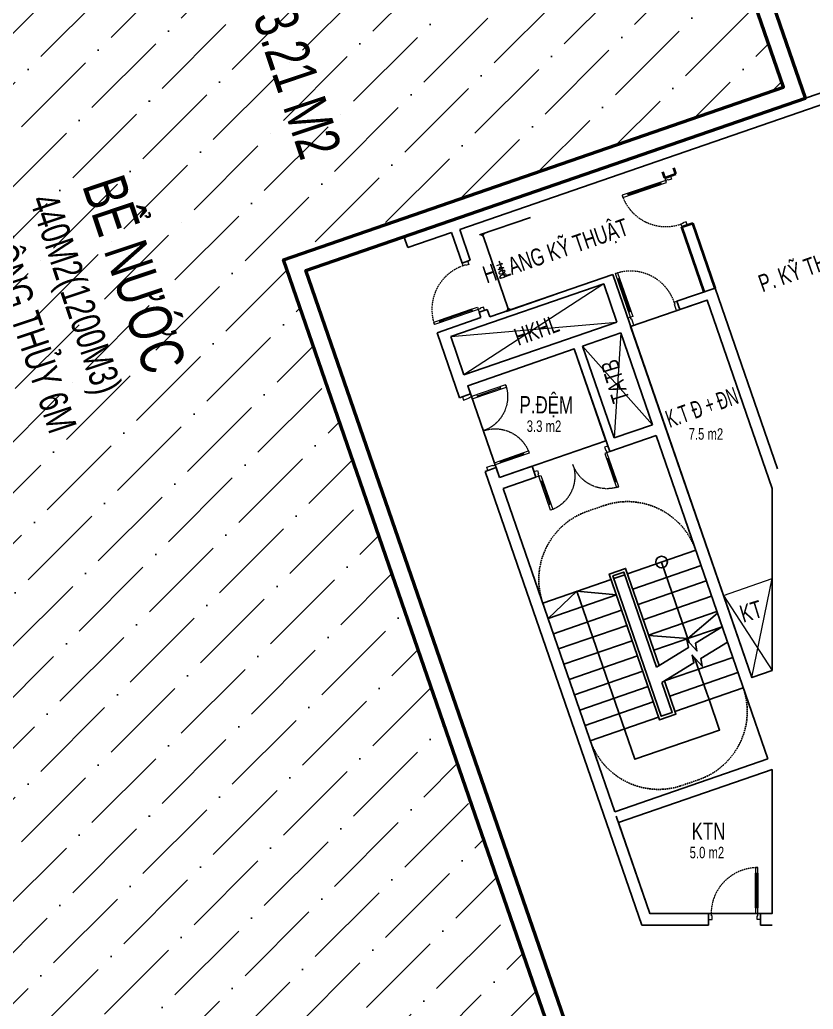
# Model space of a CAD drawing. Header units: millimetres. Extents: x -1534340 to 1713810, y -1348191 to 1114081.
# Drawn here: x 1011011 to 1024743, y 10728 to 27854 of the extents above; entities that cross this region are included whole.
import ezdxf
from ezdxf.enums import TextEntityAlignment as Align

# ---------------------------------------------------------------- set-up
doc = ezdxf.new("R2010")
doc.units = ezdxf.units.MM
doc.header["$LTSCALE"] = 100
doc.header["$PDMODE"] = 32
doc.header["$PDSIZE"] = 2.5
for name, pattern in [('DASHED', [4.5, 3, -1.5]), ('HIDDEN', [0.375, 0.25, -0.125]), ('M-HIDDEN', [1.875, 1.25, -0.625]), ('Xref_ST_MBDV Cot vach 30.7.2022$0$HIDDEN', [0.375, 0.25, -0.125]), ('Xref_ST_MBDV Cot vach 30.7.2022$0$HIDDEN2', [0.1875, 0.125, -0.0625])]:
    doc.linetypes.add(name, pattern=pattern)
for name, color, linetype in [('ccu12-Manh', 8, 'Continuous'), ('KC-Betong', 6, 'Continuous'), ('KT-Kich thuoc', 9, 'Continuous'), ('KT-Nuoc', 164, 'Continuous'), ('xe cơ khí', 251, 'Continuous'), ('Xref_ST_MBDV Cot vach 30.7.2022$0$A-FLOR-STRS-ARROW', 8, 'Continuous'), ('Xref_ST_MBDV Cot vach 30.7.2022$0$KT-Net manh', 139, 'Continuous'), ('Xref_ST_MBDV Cot vach 30.7.2022$0$KT-Text', 7, 'Continuous'), ('Xref_ST_MBDV Cot vach 30.7.2022$0$KT-Thay', 7, 'Continuous'), ('Xref_ST_MBDV Cot vach 30.7.2022$0$KT-Tuong', 1, 'Continuous'), ('Xref_ST_MBDV Cot vach 30.7.2022$0$ST_MBDV Cot vach 220803$0$Xref_ST_MBDV Cot vach 30.7.2022$0$KT-Text', 7, 'Continuous'), ('Xref_ST_MBDV Cot vach 30.7.2022$0$Xref_ST_MBDV Cot vach 30.7.2022|Xref_ST_MBDV Cot vach 30.7.2022|Xref_ST_MBDV Cot vach 30.7.2022|Xref_ST_MBDV Cot vach 30.7.2022|A-WALL-PATT', 251, 'Continuous')]:
    doc.layers.add(name, color=color, linetype=linetype)
for name, color, linetype, lineweight in [('KT-Net cat', 1, 'Continuous', 40), ('KT-Net cot', 2, 'Continuous', 50), ('SPE-MEP-HVAC', 140, 'Continuous', 0), ('Xref_ST_MBDV Cot vach 30.7.2022$0$CUA', 37, 'Continuous', 13)]:
    doc.layers.add(name, color=color, linetype=linetype, lineweight=lineweight)
doc.styles.add('00 Text ccu dim', font='vnsimli.shx', dxfattribs={"width": 0.7})
doc.styles.add('Xref_ST_MBDV Cot vach 30.7.2022$0$Arial', font='arial.ttf', dxfattribs={"width": 0.7})
doc.styles.add('Xref_ST_MBDV Cot vach 30.7.2022$0$DIM', font='vnsimli.shx', dxfattribs={"width": 0.7})
doc.styles.add('Xref_ST_MBDV Cot vach 30.7.2022$0$ST_MBDV Cot vach 220803$0$Xref_ST_MBDV Cot vach 30.7.2022$0$Arial', font='arial.ttf', dxfattribs={"width": 0.7})
doc.dimstyles.new('00A1CCU_1-300', dxfattribs={"dimscale": 300, "dimtxt": 3.5, "dimasz": 1.5, "dimexe": 1, "dimexo": 0, "dimgap": 0.6, "dimtad": 1, "dimdec": 0, "dimzin": 0, "dimdsep": 46, "dimtxsty": '00 Text ccu dim', "dimblk1": 'ARCHTICK', "dimblk2": 'ARCHTICK', "dimsah": 1, "dimcen": 2, "dimdle": 1, "dimclrd": 256, "dimclre": 256, "dimclrt": 31, "dimadec": 0, "dimazin": 0, "dimtfac": 1, "dimtdec": 0, "dimtix": 1, "dimtmove": 2, "dimatfit": 3, "dimldrblk": 'OPEN90', "dimfxl": 1, "dimtvp": 0.833333, "dimtolj": 1, "dimtzin": 0, "dimarcsym": 0})
doc.dimstyles.new('Xref_ST_MBDV Cot vach 30.7.2022$0$CCU 1-100 A1', dxfattribs={"dimscale": 100, "dimtxt": 2.2, "dimasz": 1, "dimexe": 1, "dimexo": 0, "dimgap": 1, "dimtad": 1, "dimdec": 0, "dimdsep": 46, "dimtxsty": 'Xref_ST_MBDV Cot vach 30.7.2022$0$DIM', "dimblk1": 'Xref_ST_MBDV Cot vach 30.7.2022$0$_ARCHTICK', "dimblk2": 'Xref_ST_MBDV Cot vach 30.7.2022$0$_ARCHTICK', "dimsah": 1, "dimcen": 0, "dimdle": 1, "dimclrd": 256, "dimclre": 256, "dimclrt": 31, "dimadec": 0, "dimazin": 0, "dimtfac": 1, "dimtdec": 0, "dimtix": 1, "dimtmove": 2, "dimatfit": 3, "dimldrblk": 'Xref_ST_MBDV Cot vach 30.7.2022$0$_ARCHTICK', "dimfxl": 8, "dimtolj": 1, "dimarcsym": 0})

# ---------------------------------------------------------------- blocks, each defined once
blk = doc.blocks.new('BBERETR')
at = {"layer": 'KT-Nuoc', "linetype": 'M-HIDDEN', "ltscale": 500}
h = blk.add_hatch(dxfattribs=at)
h.set_pattern_fill('ANSI36', color=5, scale=5000, angle=-50.4488)
h.set_pattern_definition([(354.55117, (171011.8, -400829.7), (1148.1557, 518.317), [1562.5, -312.5, 0, -312.5])])
h.paths.add_polyline_path([(595375, -890550), (602880, -878255), (610690, -883022), (624576, -860276), (618900, -856811), (608792, -873369), (598976, -867377), (585695, -889134), (590351, -896259), (596141, -891477)])
at = {"layer": 'KT-Kich thuoc'}
blk.add_lwpolyline([(595375, -890550), (602880, -878255), (610690, -883022), (624576, -860276), (618900, -856811), (608792, -873369), (598976, -867377), (585695, -889134), (590351, -896259), (596141, -891477)], close=True, dxfattribs=at)
at = {"layer": 'KT-Net cot'}
for points in [[(595743, -890524), (602980, -878667), (610790, -883435), (624988, -860176), (618800, -856398), (608692, -872957), (598876, -866965), (585340, -889140), (590283, -896704), (596563, -891518)], [(595375, -890550), (602880, -878255), (610690, -883022), (624576, -860276), (618900, -856811), (608792, -873369), (598976, -867377), (585695, -889134), (590351, -896259), (596141, -891477)]]:
    blk.add_lwpolyline(points, close=True, dxfattribs=at)
at = {"layer": 'Defpoints', "style": 'Xref_ST_MBDV Cot vach 30.7.2022$0$Arial', "width": 0.7}
for s, height, p in [('THÔNG THỦY 6M', 500, (600313, -873771)), ('440M2(1200M3) ', 500, (601088, -874336)), ('443.21 M2', 750, (606531, -874672))]:
    blk.add_text(s, height=height, rotation=238.0354, dxfattribs=at).set_placement(p, align=Align.MIDDLE_LEFT)
at = {"layer": 'Xref_ST_MBDV Cot vach 30.7.2022$0$KT-Text', "style": 'Xref_ST_MBDV Cot vach 30.7.2022$0$Arial', "width": 0.7}
blk.add_text('BỂ NƯỚC', height=750, rotation=238.0354, dxfattribs=at).set_placement((601966, -874941), align=Align.MIDDLE_LEFT)
blk = doc.blocks.new('_ARCHTICK')
at = {"color": 0, "linetype": 'ByBlock', "const_width": 0.15}
blk.add_lwpolyline([(-0.5, -0.5), (0.5, 0.5)], dxfattribs=at)
blk = doc.blocks.new('*D310')
at = {"layer": 'Defpoints', "color": 0, "transparency": 16777216}
for p in [(-1060606, -1174522), (-1060606, -1174594), (-1060516, -1174594)]:
    blk.add_point(p, dxfattribs=at)
at = {"layer": 'xe cơ khí', "lineweight": -2, "transparency": 16777216}
for p, q in [((-1060606, -1174594), (-1060606, -1174502)), ((-1060516, -1174594), (-1060516, -1174502)), ((-1060496, -1174522), (-1060626, -1174522))]:
    blk.add_line(p, q, dxfattribs=at)
at = {"layer": 'xe cơ khí', "lineweight": -2, "transparency": 16777216, "xscale": 30, "yscale": 30, "zscale": 30, "rotation": 180}
blk.add_blockref('_ARCHTICK', (-1060606, -1174522), dxfattribs=at)
at = {"layer": 'xe cơ khí', "lineweight": -2, "transparency": 16777216, "xscale": 30, "yscale": 30, "zscale": 30}
blk.add_blockref('_ARCHTICK', (-1060516, -1174522), dxfattribs=at)
at = {"layer": 'xe cơ khí', "color": 31, "transparency": 16777216, "insert": (-1060561, -1174492), "char_height": 36, "attachment_point": 5, "style": '00 Text ccu dim'}
blk.add_mtext('\\A1;90', dxfattribs=at)
blk = doc.blocks.new('_Open90')
at = {"color": 0, "linetype": 'ByBlock', "lineweight": -2}
for p, q in [((0, 0), (-1, 0)), ((-0.5, 0.5), (0, 0)), ((0, 0), (-0.5, -0.5))]:
    blk.add_line(p, q, dxfattribs=at)
blk = doc.blocks.new('*D311')
at = {"layer": 'Defpoints', "color": 0, "transparency": 16777216}
for p in [(-1060516, -1174522), (-1060516, -1174594), (-1060316, -1174594)]:
    blk.add_point(p, dxfattribs=at)
at = {"layer": 'xe cơ khí', "lineweight": -2, "transparency": 16777216}
for p, q in [((-1060516, -1174594), (-1060516, -1174502)), ((-1060316, -1174594), (-1060316, -1174502)), ((-1060296, -1174522), (-1060536, -1174522))]:
    blk.add_line(p, q, dxfattribs=at)
at = {"layer": 'xe cơ khí', "lineweight": -2, "transparency": 16777216, "xscale": 30, "yscale": 30, "zscale": 30, "rotation": 180}
blk.add_blockref('_ARCHTICK', (-1060516, -1174522), dxfattribs=at)
at = {"layer": 'xe cơ khí', "lineweight": -2, "transparency": 16777216, "xscale": 30, "yscale": 30, "zscale": 30}
blk.add_blockref('_ARCHTICK', (-1060316, -1174522), dxfattribs=at)
at = {"layer": 'xe cơ khí', "color": 31, "transparency": 16777216, "insert": (-1060416, -1174492), "char_height": 36, "attachment_point": 5, "style": '00 Text ccu dim'}
blk.add_mtext('\\A1;200', dxfattribs=at)
blk = doc.blocks.new('*D312')
at = {"layer": 'Defpoints', "color": 0, "transparency": 16777216}
for p in [(-1060316, -1174594), (-1060226, -1174522), (-1060226, -1174594)]:
    blk.add_point(p, dxfattribs=at)
at = {"layer": 'xe cơ khí', "lineweight": -2, "transparency": 16777216}
for p, q in [((-1060316, -1174594), (-1060316, -1174502)), ((-1060226, -1174594), (-1060226, -1174502)), ((-1060336, -1174522), (-1060206, -1174522))]:
    blk.add_line(p, q, dxfattribs=at)
at = {"layer": 'xe cơ khí', "lineweight": -2, "transparency": 16777216, "xscale": 30, "yscale": 30, "zscale": 30, "rotation": 180}
blk.add_blockref('_ARCHTICK', (-1060316, -1174522), dxfattribs=at)
at = {"layer": 'xe cơ khí', "lineweight": -2, "transparency": 16777216, "xscale": 30, "yscale": 30, "zscale": 30}
blk.add_blockref('_ARCHTICK', (-1060226, -1174522), dxfattribs=at)
at = {"layer": 'xe cơ khí', "color": 31, "transparency": 16777216, "insert": (-1060271, -1174492), "char_height": 36, "attachment_point": 5, "style": '00 Text ccu dim'}
blk.add_mtext('\\A1;90', dxfattribs=at)
blk = doc.blocks.new('*D313')
at = {"layer": 'Defpoints', "color": 0, "transparency": 16777216}
for p in [(-1060653, -1174639), (-1060703, -1174729), (-1060653, -1174729)]:
    blk.add_point(p, dxfattribs=at)
at = {"layer": 'xe cơ khí', "lineweight": -2, "transparency": 16777216}
for p, q in [((-1060653, -1174639), (-1060723, -1174639)), ((-1060703, -1174619), (-1060703, -1174749)), ((-1060653, -1174729), (-1060723, -1174729))]:
    blk.add_line(p, q, dxfattribs=at)
at = {"layer": 'xe cơ khí', "lineweight": -2, "transparency": 16777216, "xscale": 30, "yscale": 30, "zscale": 30}
for p, rotation in [((-1060703, -1174639), 90), ((-1060703, -1174729), 270)]:
    blk.add_blockref('_ARCHTICK', p, dxfattribs=dict(at, rotation=rotation))
at = {"layer": 'xe cơ khí', "color": 31, "transparency": 16777216, "insert": (-1060733, -1174684), "char_height": 36, "attachment_point": 5, "rotation": 90, "style": '00 Text ccu dim'}
blk.add_mtext('\\A1;90', dxfattribs=at)
blk = doc.blocks.new('*D314')
at = {"layer": 'Defpoints', "color": 0, "transparency": 16777216}
for p in [(-1060653, -1174729), (-1060703, -1174929), (-1060653, -1174929)]:
    blk.add_point(p, dxfattribs=at)
at = {"layer": 'xe cơ khí', "lineweight": -2, "transparency": 16777216}
for p, q in [((-1060653, -1174729), (-1060723, -1174729)), ((-1060703, -1174709), (-1060703, -1174949)), ((-1060653, -1174929), (-1060723, -1174929))]:
    blk.add_line(p, q, dxfattribs=at)
at = {"layer": 'xe cơ khí', "lineweight": -2, "transparency": 16777216, "xscale": 30, "yscale": 30, "zscale": 30}
for p, rotation in [((-1060703, -1174729), 90), ((-1060703, -1174929), 270)]:
    blk.add_blockref('_ARCHTICK', p, dxfattribs=dict(at, rotation=rotation))
at = {"layer": 'xe cơ khí', "color": 31, "transparency": 16777216, "insert": (-1060733, -1174829), "char_height": 36, "attachment_point": 5, "rotation": 90, "style": '00 Text ccu dim'}
blk.add_mtext('\\A1;200', dxfattribs=at)
blk = doc.blocks.new('*D315')
at = {"layer": 'Defpoints', "color": 0, "transparency": 16777216}
for p in [(-1060653, -1174929), (-1060703, -1175019), (-1060653, -1175019)]:
    blk.add_point(p, dxfattribs=at)
at = {"layer": 'xe cơ khí', "lineweight": -2, "transparency": 16777216}
for p, q in [((-1060653, -1174929), (-1060723, -1174929)), ((-1060703, -1174909), (-1060703, -1175039)), ((-1060653, -1175019), (-1060723, -1175019))]:
    blk.add_line(p, q, dxfattribs=at)
at = {"layer": 'xe cơ khí', "lineweight": -2, "transparency": 16777216, "xscale": 30, "yscale": 30, "zscale": 30}
for p, rotation in [((-1060703, -1174929), 90), ((-1060703, -1175019), 270)]:
    blk.add_blockref('_ARCHTICK', p, dxfattribs=dict(at, rotation=rotation))
at = {"layer": 'xe cơ khí', "color": 31, "transparency": 16777216, "insert": (-1060733, -1174974), "char_height": 36, "attachment_point": 5, "rotation": 90, "style": '00 Text ccu dim'}
blk.add_mtext('\\A1;90', dxfattribs=at)
blk = doc.blocks.new('cot')
at = {"layer": 'xe cơ khí'}
for points in [[(11052751, 1251358), (11053091, 1251358), (11053091, 1250978), (11052751, 1250978)], [(11052801, 1251268), (11053001, 1251268), (11053001, 1251252), (11052801, 1251252)], [(11052801, 1251268), (11053001, 1251268), (11053001, 1251068), (11052801, 1251068)], [(11052921, 1251252), (11052921, 1251084), (11052881, 1251084), (11052881, 1251252)], [(11052801, 1251084), (11053001, 1251084), (11053001, 1251068), (11052801, 1251068)]]:
    blk.add_lwpolyline(points, close=True, dxfattribs=at)
blk = doc.blocks.new('*U191')
blk.add_line((70, 100), (70, 700))
for points in [[(50, 0), (50, 800), (90, 800), (90, 0)], [(50, 100), (90, 100), (90, 700), (50, 700)], [(0, -100), (60, -100), (60, -40), (50, -40), (50, 0), (0, 0)], [(900, -100), (840, -100), (840, -40), (850, -40), (850, 0), (900, 0)]]:
    blk.add_lwpolyline(points, close=True)
at = {"linetype": 'Xref_ST_MBDV Cot vach 30.7.2022$0$HIDDEN'}
blk.add_arc((50, 0), 800, 0, 90, dxfattribs=at)
blk = doc.blocks.new('*U2307')
for p, q in [((-1260, 525), (-1300, 525)), ((-1280, 100), (-1280, 525)), ((-90, 525), (-50, 525)), ((-70, 100), (-70, 525)), ((-1260, 100), (-1300, 100)), ((-90, 100), (-50, 100))]:
    blk.add_line(p, q)
for points in [[(-1300, 0), (-1260, 0), (-1260, 625), (-1300, 625)], [(-50, 0), (-90, 0), (-90, 625), (-50, 625)], [(-1350, -100), (-1290, -100), (-1290, -40), (-1300, -40), (-1300, 0), (-1350, 0)], [(0, -100), (-60, -100), (-60, -40), (-50, -40), (-50, 0), (0, 0)]]:
    blk.add_lwpolyline(points, close=True)
at = {"linetype": 'Xref_ST_MBDV Cot vach 30.7.2022$0$HIDDEN2'}
for centre, start, end in [((-1300, 0), 0, 90), ((-50, 0), 90, 180)]:
    blk.add_arc(centre, 625, start, end, dxfattribs=at)
blk = doc.blocks.new('*U2308')
for p, q in [((-1260, 525), (-1300, 525)), ((-1280, 100), (-1280, 525)), ((-90, 525), (-50, 525)), ((-70, 100), (-70, 525)), ((-1260, 100), (-1300, 100)), ((-90, 100), (-50, 100))]:
    blk.add_line(p, q)
for points in [[(-1300, 0), (-1260, 0), (-1260, 625), (-1300, 625)], [(-50, 0), (-90, 0), (-90, 625), (-50, 625)], [(-1350, -150), (-1290, -150), (-1290, -40), (-1300, -40), (-1300, 0), (-1350, 0)], [(0, -150), (-60, -150), (-60, -40), (-50, -40), (-50, 0), (0, 0)]]:
    blk.add_lwpolyline(points, close=True)
at = {"linetype": 'Xref_ST_MBDV Cot vach 30.7.2022$0$HIDDEN2'}
for centre, start, end in [((-1300, 0), 0, 90), ((-50, 0), 90, 180)]:
    blk.add_arc(centre, 625, start, end, dxfattribs=at)
blk = doc.blocks.new('*U190')
blk.add_line((70, 100), (70, 700))
for points in [[(50, 0), (50, 800), (90, 800), (90, 0)], [(50, 100), (90, 100), (90, 700), (50, 700)], [(0, -150), (60, -150), (60, -40), (50, -40), (50, 0), (0, 0)], [(900, -150), (840, -150), (840, -40), (850, -40), (850, 0), (900, 0)]]:
    blk.add_lwpolyline(points, close=True)
at = {"linetype": 'Xref_ST_MBDV Cot vach 30.7.2022$0$HIDDEN'}
blk.add_arc((50, 0), 800, 0, 90, dxfattribs=at)
blk = doc.blocks.new('*U192')
blk.add_line((70, 100), (70, 700))
for points in [[(50, 0), (50, 800), (90, 800), (90, 0)], [(50, 100), (90, 100), (90, 700), (50, 700)], [(0, -100), (60, -100), (60, -40), (50, -40), (50, 0), (0, 0)], [(900, -100), (840, -100), (840, -40), (850, -40), (850, 0), (900, 0)]]:
    blk.add_lwpolyline(points, close=True)
at = {"linetype": 'Xref_ST_MBDV Cot vach 30.7.2022$0$HIDDEN'}
blk.add_arc((50, 0), 800, 0, 90, dxfattribs=at)
blk = doc.blocks.new('Xref_ST_MBDV Cot vach 30.7.2022$0$_Open90')
at = {"color": 0, "linetype": 'ByBlock', "lineweight": -2}
for p, q in [((0, 0), (-1, 0)), ((-0.5, 0.5), (0, 0)), ((0, 0), (-0.5, -0.5))]:
    blk.add_line(p, q, dxfattribs=at)
blk = doc.blocks.new('*D318')
at = {"layer": 'Defpoints', "color": 5, "transparency": 16777216}
for p, q in [((-13133, 11900), (-14012, 11596)), ((-13524, 10337), (-13948, 11565)), ((-12676, 10576), (-13555, 10273))]:
    blk.add_line(p, q, dxfattribs=at)
at = {"layer": 'Defpoints', "color": 0, "transparency": 16777216}
for p in [(-13133, 11900), (-13965, 11613), (-12676, 10576)]:
    blk.add_point(p, dxfattribs=at)
at = {"layer": 'Defpoints', "color": 5, "transparency": 16777216, "xscale": 50, "yscale": 50, "zscale": 50}
for p, rotation in [((-13965, 11613), 109.0471379532266), ((-13508, 10289), 289.0471379532266)]:
    blk.add_blockref('Xref_ST_MBDV Cot vach 30.7.2022$0$_Open90', p, dxfattribs=dict(at, rotation=rotation))
at = {"layer": 'Defpoints', "color": 5, "transparency": 16777216, "insert": (-13637, 10985), "char_height": 110, "attachment_point": 5, "rotation": 289.0471, "style": 'Xref_ST_MBDV Cot vach 30.7.2022$0$DIM'}
blk.add_mtext('\\A1;1400', dxfattribs=at)
blk = doc.blocks.new('Xref_ST_MBDV Cot vach 30.7.2022$0$_ARCHTICK')
at = {"color": 0, "linetype": 'ByBlock', "const_width": 0.15}
blk.add_lwpolyline([(-0.5, -0.5), (0.5, 0.5)], dxfattribs=at)
blk = doc.blocks.new('Xref_ST_MBDV Cot vach 30.7.2022$0$Tuong Vay01-flat-1')
at = {"layer": 'Xref_ST_MBDV Cot vach 30.7.2022$0$Xref_ST_MBDV Cot vach 30.7.2022|Xref_ST_MBDV Cot vach 30.7.2022|Xref_ST_MBDV Cot vach 30.7.2022|Xref_ST_MBDV Cot vach 30.7.2022|A-WALL-PATT'}
h = blk.add_hatch(dxfattribs=at)
h.set_pattern_fill('ACET-2D-VATLIEU04', color=256, scale=50, pattern_type=2)
h.set_pattern_definition([(50, (-11139561.84, -1407213.45), (-225.902474, 189.5546825), [37.5, -412.5]), (355, (-11139561.84, -1407213.45), (32.127212, 367.215716), [30, -330]), (100.4514, (-11139531.95, -1407216.06), (-341.231527, -62.944187), [31.870095, -350.571056]), (46.1842, (-11139561.84, -1407113.45), (-319.180497, 306.252097), [56.25, -618.75]), (96.6356, (-11139517.37, -1407120.34), (-516.995922, -60.144022), [47.805144, -525.8565]), (351.1842, (-11139561.84, -1407113.45), (84.740774, 546.39543), [45, -495]), (21, (-11139511.84, -1407138.45), (-105.680822, 275.3079534), [37.5, -412.5]), (326, (-11139511.84, -1407138.45), (206.128805, 305.59852), [30, -330]), (71.4514, (-11139486.97, -1407155.22), (-328.963765, 110.380101), [31.870095, -350.571056]), (37.5, (-11139561.84, -1407213.45), (-78.1345294, 101.8269012), [0, -326, 0, -335, 0, -331.25]), (7.5, (-11139561.84, -1407213.45), (-23.2793464, 176.824191), [0, -191, 0, -318.5, 0, -126.25]), (327.5, (-11139673.34, -1407213.45), (71.9444175, 112.9301145), [0, -125, 0, -390, 0, -517.5000003]), (317.5, (-11139723.34, -1407213.45), (158.0205496, 172.449169), [0, -162.5, 0, -259, 0, -367.5]), (45, (-11139561.84, -1407213.45), (-150.260191, 150.260191), []), (45, (-11139561.84, -1407152.2), (-150.260191, 150.260191), [])])
h.paths.add_polyline_path([(-82665, -118500), (-81837, -121132), (-80903, -123728), (-79863, -126284), (-78720, -128795), (-77475, -131258), (-76131, -133667), (-74689, -136020), (-73153, -138312), (-71525, -140539), (-69807, -142699), (-68002, -144786), (-66114, -146798), (-64145, -148731), (-62100, -150582), (-59980, -152349), (-57790, -154027), (-55533, -155614), (-53213, -157109), (-50835, -158507), (-48401, -159807), (-45916, -161007), (-43385, -162104), (-40811, -163097), (-38198, -163985), (-35551, -164765), (-32875, -165436), (-30174, -165998), (-27451, -166448), (-24702, -166789), (-4397, -168938), (36420, -167648), (41836, -160719), (12445, -24368), (8473, -9249), (-4719, -5521), (-10557, -9947), (-34021, -27848), (-39777, -32009), (-41249, -35294), (-45787, -38574), (-49368, -38942), (-57644, -44924), (-59845, -46601), (-61969, -48362), (-64020, -50208), (-65993, -52137), (-67887, -54144), (-69696, -56226), (-71420, -58381), (-73054, -60604), (-74596, -62892), (-76043, -65242), (-77394, -67648), (-78645, -70107), (-79794, -72615), (-80841, -75168), (-81782, -77762), (-82617, -80392), (-83343, -83054), (-83961, -85743), (-84468, -88455), (-84865, -91186), (-85149, -93930), (-85321, -96684), (-85381, -99530), (-85329, -102201), (-85163, -104955), (-84886, -107701), (-84496, -110432), (-83996, -113146), (-83385, -115836)], flags=16)
h.paths.add_polyline_path([(-83625, -118781), (-82785, -121452), (-81837, -124086), (-80781, -126680), (-79621, -129228), (-78358, -131727), (-76994, -134172), (-75531, -136560), (-73973, -138886), (-72320, -141146), (-70577, -143337), (-68746, -145455), (-66829, -147497), (-64832, -149459), (-62755, -151337), (-60604, -153130), (-58382, -154833), (-56092, -156444), (-53738, -157960), (-51324, -159379), (-48854, -160699), (-46333, -161916), (-43764, -163030), (-41151, -164038), (-38500, -164938), (-35814, -165730), (-33098, -166411), (-30357, -166981), (-27595, -167438), (-24816, -167783), (-4434, -169940), (36920, -168633), (42913, -160966), (13418, -24135), (9295, -8442), (-4926, -4424), (-11163, -9151), (-34617, -27045), (-40580, -31355), (-42052, -34640), (-46156, -37607), (-49737, -37975), (-58240, -44121), (-60467, -45819), (-62623, -47605), (-64704, -49479), (-66707, -51435), (-68628, -53472), (-70465, -55586), (-72214, -57772), (-73872, -60029), (-75437, -62350), (-76905, -64734), (-78276, -67176), (-79545, -69672), (-80712, -72217), (-81774, -74808), (-82729, -77440), (-83576, -80109), (-84314, -82810), (-84940, -85539), (-85455, -88291), (-85857, -91062), (-86146, -93847), (-86321, -96642), (-86382, -99529), (-86328, -102241), (-86160, -105036), (-85879, -107821), (-85484, -110593), (-84976, -113347), (-84356, -116078)])
blk = doc.blocks.new('*U1523')
blk.add_line((-70, 100), (-68, 700))
for points in [[(-50, 0), (-47, 800), (-87, 800), (-90, 0)], [(-50, 100), (-90, 100), (-88, 700), (-48, 700)], [(-900, -97), (-840, -97), (-840, -37), (-850, -37), (-850, 3), (-900, 3)], [(0, -100), (-60, -100), (-60, -40), (-50, -40), (-50, 0), (0, 0)]]:
    blk.add_lwpolyline(points, close=True)
at = {"linetype": 'Xref_ST_MBDV Cot vach 30.7.2022$0$HIDDEN'}
blk.add_arc((-50, 0), 800, 89.8095, 179.8095, dxfattribs=at)
blk = doc.blocks.new('hhhh')
at = {"layer": 'xe cơ khí'}
for points in [[(-1053016, -1174729.3), (-1060316, -1174729.3), (-1060316, -1174929.3), (-1053016, -1174929.3)], [(-1060391, -1174929.3), (-1060291, -1174929.3), (-1060291, -1180729.3), (-1060391, -1180729.3)], [(-1058041, -1174929.3), (-1057941, -1174929.3), (-1057941, -1180729.3), (-1058041, -1180729.3)], [(-1057891, -1174929.3), (-1057791, -1174929.3), (-1057791, -1180729.3), (-1057891, -1180729.3)], [(-1055541, -1174929.3), (-1055441, -1174929.3), (-1055441, -1180729.3), (-1055541, -1180729.3)], [(-1055391, -1174929.3), (-1055291, -1174929.3), (-1055291, -1180729.3), (-1055391, -1180729.3)], [(-1052941, -1174929.3), (-1053041, -1174929.3), (-1053041, -1180729.3), (-1052941, -1180729.3)], [(-1060316, -1180729.3), (-1053016, -1180729.3), (-1053016, -1180929.3), (-1060316, -1180929.3)]]:
    blk.add_lwpolyline(points, close=True, dxfattribs=at)
for p in [(-12113317.4, -2425997.7), (-12113317.4, -2431997.7)]:
    blk.add_blockref('cot', p, dxfattribs=at)
at = {"layer": 'xe cơ khí', "xscale": -1}
for p in [(9999985.3, -2425997.7), (9999985.3, -2431997.7)]:
    blk.add_blockref('cot', p, dxfattribs=at)
at = {"layer": 'xe cơ khí'}
for base, p1, p2, picture, middle in [((-1060606, -1174522.4), (-1060516, -1174594.3), (-1060606, -1174594.3), '*D310', (-1060561, -1174492.4)), ((-1060516, -1174522.4), (-1060316, -1174594.3), (-1060516, -1174594.3), '*D311', (-1060416, -1174492.4)), ((-1060226, -1174522.4), (-1060316, -1174594.3), (-1060226, -1174594.3), '*D312', (-1060271, -1174492.4))]:
    dim = blk.add_linear_dim(base=base, p1=p1, p2=p2, dimstyle='00A1CCU_1-300', override={"dimscale": 20, "dimtxt": 1.8}, dxfattribs=at)
    dim.commit()
    dim.dimension.update_dxf_attribs({"geometry": picture, "text_midpoint": middle})
for base, p1, p2, picture, middle in [((-1060703.4, -1174729.3), (-1060653.1, -1174639.3), (-1060653.1, -1174729.3), '*D313', (-1060733.4, -1174684.3)), ((-1060703.4, -1174929.3), (-1060653.1, -1174729.3), (-1060653.1, -1174929.3), '*D314', (-1060733.4, -1174829.3)), ((-1060703.4, -1175019.3), (-1060653.1, -1174929.3), (-1060653.1, -1175019.3), '*D315', (-1060733.4, -1174974.3))]:
    dim = blk.add_linear_dim(base=base, p1=p1, p2=p2, angle=90, dimstyle='00A1CCU_1-300', override={"dimscale": 20, "dimtxt": 1.8}, dxfattribs=at)
    dim.commit()
    dim.dimension.update_dxf_attribs({"geometry": picture, "text_midpoint": middle})
blk = doc.blocks.new('jfgjghjfgjgfgjd')
at = {"layer": 'xe cơ khí', "rotation": 109.0471379532196}
blk.add_blockref('hhhh', (-1460359, 481489), dxfattribs=at)
blk = doc.blocks.new('tuongnam')
at = {"layer": 'Defpoints'}
for points in [[(-11398.6, 10012.5), (-10075.3, 10469.4), (-8950, 7209.9), (-8950, 4059.1), (-9300.7, 3935.8)], [(-13669.8, 7398.2), (-11826.6, 8034.5), (-12374.8, 9622.6), (-14218.1, 8986.2)], [(-13669.8, 7398.2), (-11826.6, 8034.5), (-12374.8, 9622.6), (-14218.1, 8986.2)], [(-11607.3, 1424.2), (-8950, 2341.6), (-8950, -150), (-11063.8, -150)], [(-11607.3, 1424.2), (-8950, 2341.6), (-8950, -150), (-11063.8, -150)]]:
    blk.add_lwpolyline(points, close=True, dxfattribs=at)
at = {"layer": 'KC-Betong', "color": 1}
for p, q in [((-9935.2, 10676.4), (-8855.8, 7550)), ((-10075.3, 10469.4), (-8950, 7210))]:
    blk.add_line(p, q, dxfattribs=at)
at = {"layer": 'SPE-MEP-HVAC', "linetype": 'HIDDEN', "ltscale": 1500}
for p, q in [((-11571.4, 9900), (-11684.8, 8083.5)), ((-12233, 9671.5), (-11023.1, 8311.9)), ((-9790.2, 5353.6), (-8950, 5649.2)), ((-9300.7, 3935.8), (-8950, 5649.2)), ((-9790.2, 5353.6), (-8950, 4059.1))]:
    blk.add_line(p, q, dxfattribs=at)
for points in [[(-11865.1, 10750.7), (-14283.3, 9175.2)], [(-14511.8, 9836.9), (-11636.6, 10089)]]:
    blk.add_lwpolyline(points, dxfattribs=at)
at = {"layer": 'Xref_ST_MBDV Cot vach 30.7.2022$0$A-FLOR-STRS-ARROW'}
for points in [[(-9815.6, 4814.5), (-10274.8, 4531.2), (-10251.7, 4397.6), (-10424.7, 4590.2), (-10397.7, 4455.4), (-10949.4, 4115)], [(-9723.9, 4549), (-10183.2, 4265.7), (-10160.1, 4132), (-10333, 4324.7), (-10306, 4189.9), (-10857.7, 3849.5)]]:
    blk.add_lwpolyline(points, dxfattribs=at)
at = {"layer": 'Xref_ST_MBDV Cot vach 30.7.2022$0$KT-Net manh'}
blk.add_line((-10767.6, 5904.7), (-10768.8, 5966.5), dxfattribs=at)
blk.add_line((-10767.6, 5904.7), (-10768.8, 5966.5), dxfattribs=at)
at = {"layer": 'Xref_ST_MBDV Cot vach 30.7.2022$0$KT-Net manh', "linetype": 'Xref_ST_MBDV Cot vach 30.7.2022$0$HIDDEN'}
for points in [[(-10272.5, 6137.9, 0.4141313), (-11861.7, 6911.6), (-12145.8, 6813.5, 0.4141313), (-12919.2, 5224.1, 1.0000292)], [(-9450.1, 3755.8, -0.4141313), (-10223.5, 2166.4), (-10507.6, 2068.3, -0.4141313), (-12096.8, 2842.1, -1.0000292)]]:
    blk.add_lwpolyline(points, format="xyb", dxfattribs=at)
at = {"layer": 'Xref_ST_MBDV Cot vach 30.7.2022$0$KT-Net manh'}
for points in [[(-10863.3, 5933.9), (-10383.6, 4544.4)], [(-12827.8, 4959.4), (-12328.4, 5428.1), (-11646.3, 5367.3)], [(-10291.9, 4278.8), (-10080.1, 3665.3), (-10047.4, 3570.8), (-9859.8, 3027.3), (-11324.9, 2521.4), (-12328.4, 5428.1)], [(-11085.6, 4662.6), (-10406.4, 4610.5), (-9897.2, 5050.8)]]:
    blk.add_lwpolyline(points, dxfattribs=at)
blk.add_circle((-10863.3, 5933.9), 100, dxfattribs=at)
blk.add_circle((-10863.3, 5933.9), 100, dxfattribs=at)
at = {"layer": 'Xref_ST_MBDV Cot vach 30.7.2022$0$KT-Thay', "extrusion": (-1.21212e-08, -4.22423e-09, 1)}
for p, q in [((-10272.5, 6137.9), (-11454.1, 5729.9)), ((-10181.1, 5873.2), (-11362.7, 5465.3)), ((-11737.6, 5632), (-12919.2, 5224.1)), ((-10089.8, 5608.5), (-11271.3, 5200.6)), ((-11646.3, 5367.3), (-12827.8, 4959.4)), ((-9998.4, 5343.8), (-11179.9, 4935.9)), ((-11554.9, 5102.7), (-12736.5, 4694.7)), ((-9907, 5079.2), (-11088.6, 4671.2)), ((-11463.5, 4838), (-12645.1, 4430.1)), ((-9815.6, 4814.5), (-10997.2, 4406.6)), ((-11372.1, 4573.3), (-12553.7, 4165.4)), ((-11280.8, 4308.7), (-12462.3, 3900.7)), ((-9632.9, 4285.2), (-10814.4, 3877.2)), ((-11189.4, 4044), (-12370.9, 3636.1)), ((-9541.5, 4020.5), (-10723.1, 3612.6)), ((-11098, 3779.3), (-12279.6, 3371.4)), ((-9450.1, 3755.8), (-10631.7, 3347.9)), ((-11006.6, 3514.7), (-12188.2, 3106.7)), ((-10915.3, 3250), (-12096.8, 2842.1))]:
    blk.add_line(p, q, dxfattribs=at)
at = {"layer": 'Xref_ST_MBDV Cot vach 30.7.2022$0$KT-Thay'}
blk.add_line((-11690.4, 5648.3), (-11501.3, 5713.6), dxfattribs=at)
for points in [[(-10814.1, 3876.4), (-10615.4, 3300.6), (-10898.9, 3202.7), (-11770.3, 5726.5), (-11486.7, 5824.4), (-10905.8, 4141.9)], [(-10857.7, 3849.5), (-10678.9, 3331.6), (-10868, 3266.3), (-11706.7, 5695.6), (-11517.6, 5760.9), (-10949.4, 4115)]]:
    blk.add_lwpolyline(points, dxfattribs=at)
at = {"layer": 'Xref_ST_MBDV Cot vach 30.7.2022$0$KT-Tuong'}
for p, q in [((-7664.4, 14211), (-15321.4, 11567.4)), ((-14357.6, 11688.6), (-7788.1, 13956.7)), ((-14174.9, 11159.3), (-14357.6, 11688.6)), ((-15321.4, 11567.4), (-15255.1, 11378.8)), ((-15255.1, 11378.8), (-14499.4, 11639.6)), ((-14499.4, 11639.6), (-14316.7, 11110.3)), ((-14174.9, 11159.3), (-14316.7, 11110.3)), ((-13835.5, 10176.2), (-11708.7, 10910.5)), ((-9300.7, 3935.8), (-11708.7, 10910.5)), ((-14511.8, 9836.9), (-11865.1, 10750.7)), ((-11636.6, 10089), (-11865.1, 10750.7)), ((-13881.2, 10308.5), (-14022.9, 10259.6)), ((-13835.5, 10176.2), (-13881.2, 10308.5)), ((-14746.5, 9904), (-13990.3, 10165.1)), ((-13990.3, 10165.1), (-14022.9, 10259.6)), ((-11636.6, 10089), (-14283.3, 9175.2)), ((-14358.2, 8779.1), (-14746.5, 9904)), ((-14511.8, 9836.9), (-14283.3, 9175.2)), ((-11571.4, 9900), (-12233, 9671.5)), ((-11571.4, 9900), (-11023.1, 8311.9)), ((-12374.8, 9622.6), (-14218.1, 8986.2)), ((-12374.8, 9622.6), (-11761.3, 7845.5)), ((-12233, 9671.5), (-11684.8, 8083.5)), ((-14169.1, 8844.4), (-14358.2, 8779.1)), ((-11684.8, 8083.5), (-11023.1, 8311.9)), ((-11761.3, 7845.5), (-10957.8, 8122.9)), ((-10957.8, 8122.9), (-9025.9, 2527)), ((-13728.5, 7568.3), (-13917.6, 7503)), ((-13728.5, 7568.3), (-13669.8, 7398.2)), ((-13102.7, 7594), (-13669.8, 7398.2)), ((-13102.7, 7594), (-13037.4, 7404.9)), ((-13917.6, 7503), (-11206.3, -350)), ((-13037.4, 7404.9), (-13604.5, 7209.1)), ((-13604.5, 7209.1), (-11672.6, 1613.2)), ((-9300.7, 3935.8), (-8950, 4059.1)), ((-9025.9, 2527), (-11672.6, 1613.2)), ((-8950, 2341.6), (-11607.3, 1424.2)), ((-11646.5, 1537.8), (-11063.8, -150)), ((-11063.8, -150), (-10050, -150)), ((-10050, -150), (-10050, -350)), ((-9150, -150), (-8950, -150)), ((-9150, -150), (-9150, -350)), ((-11206.3, -350), (-10050, -350)), ((-9150, -350), (-8950, -350))]:
    blk.add_line(p, q, dxfattribs=at)
for points in [[(-9935.2, 10676.4), (-10596.9, 10448), (-10547.9, 10306.2), (-10075.3, 10469.4)], [(-14218.1, 8986.2), (-14169.1, 8844.4)]]:
    blk.add_lwpolyline(points, dxfattribs=at)
at = {"layer": 'Xref_ST_MBDV Cot vach 30.7.2022$0$CUA'}
for name, p, rotation in [('*U192', (-14022.3, 10259.8), 109.0471379539809), ('*U190', (-11447.6, 10154.3), 19.04713795398084)]:
    blk.add_blockref(name, p, dxfattribs=dict(at, rotation=rotation))
for name, p, xscale, rotation in [('*U2308', (-14169.1, 8844.4), -0.9999999999999989, 289.0471379539868), ('*U2307', (-11761.3, 7845.5), -1, 199.0471379539868)]:
    blk.add_blockref(name, p, dxfattribs=dict(at, xscale=xscale, rotation=rotation))
at = {"layer": 'Xref_ST_MBDV Cot vach 30.7.2022$0$CUA', "xscale": -1}
blk.add_blockref('*U191', (-9150, -150), dxfattribs=at)
at = {"layer": 'Xref_ST_MBDV Cot vach 30.7.2022$0$KT-Text', "style": 'Xref_ST_MBDV Cot vach 30.7.2022$0$Arial'}
for s, rotation, width, p in [('H.LANG KỸ THUẬT', 19, 0.7, (-13889.8, 10753.4)), ('K.T Đ + ĐN', 19.58286, 0.6, (-10724.7, 8254.6))]:
    blk.add_text(s, height=300, rotation=rotation, dxfattribs=dict(at, width=width)).set_placement(p)
at = {"layer": 'Xref_ST_MBDV Cot vach 30.7.2022$0$KT-Text', "style": 'Xref_ST_MBDV Cot vach 30.7.2022$0$Arial', "width": 0.7}
for s, rotation, p in [('HKHL', 19.58286, (-12976.1, 9805.9)), ('TATB', 107.17014, (-11524.8, 9107.5)), ('P.ĐỆM', 359.6717, (-12859.3, 8505.5)), ('KT', 17.17014, (-9271.3, 4938.2))]:
    blk.add_text(s, height=300, rotation=rotation, dxfattribs=at).set_placement(p, align=Align.CENTER)
at = {"layer": 'Xref_ST_MBDV Cot vach 30.7.2022$0$KT-Text', "color": 1, "style": 'Xref_ST_MBDV Cot vach 30.7.2022$0$Arial', "width": 0.7}
blk.add_text('3.3 m2', height=200, rotation=359.6717, dxfattribs=at).set_placement((-12898.8, 8185.9), align=Align.CENTER)
blk.add_text('7.5 m2', height=200, rotation=359.6717, dxfattribs=at).set_placement((-10395.3, 8053.4))
blk.add_text('5.0 m2', height=200, dxfattribs=at).set_placement((-10078.7, 806.5), align=Align.CENTER)
at = {"layer": 'Xref_ST_MBDV Cot vach 30.7.2022$0$KT-Text', "insert": (-10051.2, 1126.3), "char_height": 300, "attachment_point": 8, "style": 'Xref_ST_MBDV Cot vach 30.7.2022$0$Arial'}
blk.add_mtext_dynamic_manual_height_columns('KTN', width=2465.018, gutter_width=6.25, heights=[0], dxfattribs=at)
at = {"layer": 'Defpoints', "color": 5}
dim = blk.add_aligned_dim(p1=(-12676, 10576.5), p2=(-13132.9, 11899.8), distance=879.9, dimstyle='Xref_ST_MBDV Cot vach 30.7.2022$0$CCU 1-100 A1', override={"dimscale": 50, "dimblk1": 'Xref_ST_MBDV Cot vach 30.7.2022$0$_Open90', "dimblk2": 'Xref_ST_MBDV Cot vach 30.7.2022$0$_Open90', "dimclrd": 5, "dimclre": 5, "dimclrt": 5, "dimlwd": 65535, "dimlwe": 65535}, dxfattribs=at)
dim.commit()
dim.dimension.update_dxf_attribs({"geometry": '*D318', "text_midpoint": (-13636.9, 10985.3)})
blk = doc.blocks.new('123213')
at = {"layer": 'KT-Net cat'}
for p, q in [((1278135.8, 51119.8), (1279718.6, 46535.3)), ((1277285.2, 45156.6, 0), (1277249.6, 45259.8, 0)), ((1277285.2, 45156.6, 0), (1277474.3, 45221.9, 0)), ((1277474.3, 45221.9, 0), (1277438.7, 45325, 0)), ((1277578.9, 44305.9, 0), (1277768, 44371.1, 0)), ((1278156.7, 43245.5), (1277768, 44371.1, 0)), ((1277967.6, 43180.2), (1277578.9, 44305.9))]:
    blk.add_line(p, q, dxfattribs=at)
blk.add_blockref('Xref_ST_MBDV Cot vach 30.7.2022$0$Tuong Vay01-flat-1', (1285020.6, 183923.2))
at = {"layer": 'KT-Kich thuoc'}
blk.add_blockref('tuongnam', (1288091.8, 32569.1), dxfattribs=at)
at = {"layer": 'KT-Net cat', "linetype": 'DASHED'}
blk.add_blockref('jfgjghjfgjgfgjd', (1284866.4, 184050.5), dxfattribs=at)
at = {"layer": 'KT-Net cot', "rotation": 50.44882697619567}
blk.add_blockref('BBERETR', (209609.7, 138124.2), dxfattribs=at)
at = {"layer": 'Xref_ST_MBDV Cot vach 30.7.2022$0$CUA', "rotation": 109.0471379539809}
blk.add_blockref('*U1523', (1277286.6, 45157.1, 0), dxfattribs=at)
at = {"layer": 'Xref_ST_MBDV Cot vach 30.7.2022$0$ST_MBDV Cot vach 220803$0$Xref_ST_MBDV Cot vach 30.7.2022$0$KT-Text', "style": 'Xref_ST_MBDV Cot vach 30.7.2022$0$ST_MBDV Cot vach 220803$0$Xref_ST_MBDV Cot vach 30.7.2022$0$Arial', "width": 0.7}
blk.add_text('P. KỸ THUẬT', height=300, rotation=19.58286, dxfattribs=at).set_placement((1278973.8, 43170.9))

msp = doc.modelspace()

# ---------------------------------------------------------------- block references
at = {"layer": 'ccu12-Manh'}
msp.add_blockref('123213', (-255109.6, -20035.9), dxfattribs=at)

doc.saveas('drawing.dxf')
